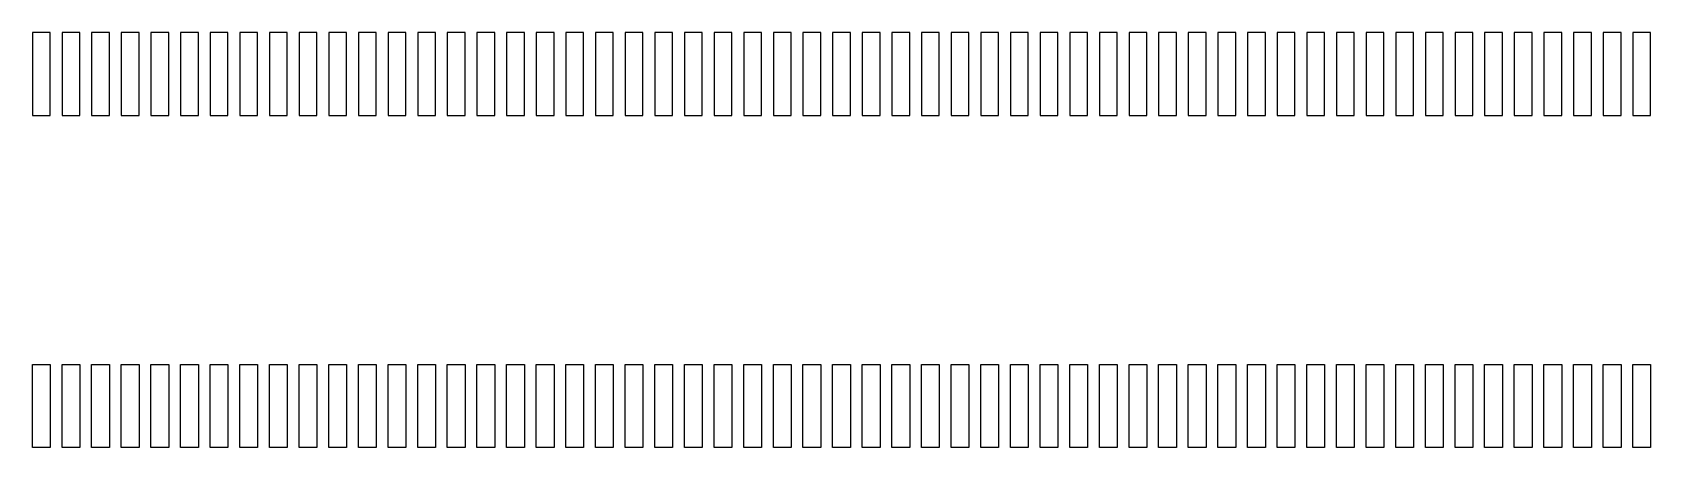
# Model space of a CAD drawing. Header units: millimetres. Extents: x 0 to 895, y 0 to 297.
# Drawn here: x 510.93 to 538.23, y 70.91 to 77.91 of the extents above; entities that cross this region are included whole.
import ezdxf

# ---------------------------------------------------------------- set-up
doc = ezdxf.new("R2010")
doc.units = ezdxf.units.MM

msp = doc.modelspace()

# ---------------------------------------------------------------- linework, layer by layer
for p, q in [((511.235, 77.914), (510.935, 77.914)), ((510.935, 77.914), (510.935, 76.514)), ((511.235, 76.514), (511.235, 77.914)), ((511.735, 77.914), (511.435, 77.914)), ((511.435, 77.914), (511.435, 76.514)), ((511.735, 76.514), (511.735, 77.914)), ((512.235, 77.914), (511.935, 77.914)), ((511.935, 77.914), (511.935, 76.514)), ((512.235, 76.514), (512.235, 77.914)), ((512.735, 77.914), (512.435, 77.914)), ((512.435, 77.914), (512.435, 76.514)), ((512.735, 76.514), (512.735, 77.914)), ((513.235, 77.914), (512.935, 77.914)), ((512.935, 77.914), (512.935, 76.514)), ((513.235, 76.514), (513.235, 77.914)), ((513.735, 77.914), (513.435, 77.914)), ((513.435, 77.914), (513.435, 76.514)), ((513.735, 76.514), (513.735, 77.914)), ((514.235, 77.914), (513.935, 77.914)), ((513.935, 77.914), (513.935, 76.514)), ((514.235, 76.514), (514.235, 77.914)), ((514.735, 77.914), (514.435, 77.914)), ((514.435, 77.914), (514.435, 76.514)), ((514.735, 76.514), (514.735, 77.914)), ((515.235, 77.914), (514.935, 77.914)), ((514.935, 77.914), (514.935, 76.514)), ((515.235, 76.514), (515.235, 77.914)), ((515.735, 77.914), (515.435, 77.914)), ((515.435, 77.914), (515.435, 76.514)), ((515.735, 76.514), (515.735, 77.914)), ((516.235, 77.914), (515.935, 77.914)), ((515.935, 77.914), (515.935, 76.514)), ((516.235, 76.514), (516.235, 77.914)), ((516.735, 77.914), (516.435, 77.914)), ((516.435, 77.914), (516.435, 76.514)), ((516.735, 76.514), (516.735, 77.914)), ((517.235, 77.914), (516.935, 77.914)), ((516.935, 77.914), (516.935, 76.514)), ((517.235, 76.514), (517.235, 77.914)), ((517.735, 77.914), (517.435, 77.914)), ((517.435, 77.914), (517.435, 76.514)), ((517.735, 76.514), (517.735, 77.914)), ((518.235, 77.914), (517.935, 77.914)), ((517.935, 77.914), (517.935, 76.514)), ((518.235, 76.514), (518.235, 77.914)), ((518.735, 77.914), (518.435, 77.914)), ((518.435, 77.914), (518.435, 76.514)), ((518.735, 76.514), (518.735, 77.914)), ((519.235, 77.914), (518.935, 77.914)), ((518.935, 77.914), (518.935, 76.514)), ((519.235, 76.514), (519.235, 77.914)), ((519.735, 77.914), (519.435, 77.914)), ((519.435, 77.914), (519.435, 76.514)), ((519.735, 76.514), (519.735, 77.914)), ((520.235, 77.914), (519.935, 77.914)), ((519.935, 77.914), (519.935, 76.514)), ((520.235, 76.514), (520.235, 77.914)), ((520.735, 77.914), (520.435, 77.914)), ((520.435, 77.914), (520.435, 76.514)), ((520.735, 76.514), (520.735, 77.914)), ((521.235, 77.914), (520.935, 77.914)), ((520.935, 77.914), (520.935, 76.514)), ((521.235, 76.514), (521.235, 77.914)), ((521.735, 77.914), (521.435, 77.914)), ((521.435, 77.914), (521.435, 76.514)), ((521.735, 76.514), (521.735, 77.914)), ((522.235, 77.914), (521.935, 77.914)), ((521.935, 77.914), (521.935, 76.514)), ((522.235, 76.514), (522.235, 77.914)), ((522.735, 77.914), (522.435, 77.914)), ((522.435, 77.914), (522.435, 76.514)), ((522.735, 76.514), (522.735, 77.914)), ((523.235, 77.914), (522.935, 77.914)), ((522.935, 77.914), (522.935, 76.514)), ((523.235, 76.514), (523.235, 77.914)), ((523.735, 77.914), (523.435, 77.914)), ((523.435, 77.914), (523.435, 76.514)), ((523.735, 76.514), (523.735, 77.914)), ((524.235, 77.914), (523.935, 77.914)), ((523.935, 77.914), (523.935, 76.514)), ((524.235, 76.514), (524.235, 77.914)), ((524.735, 77.914), (524.435, 77.914)), ((524.435, 77.914), (524.435, 76.514)), ((524.735, 76.514), (524.735, 77.914)), ((525.235, 77.914), (524.935, 77.914)), ((524.935, 77.914), (524.935, 76.514)), ((525.235, 76.514), (525.235, 77.914)), ((525.735, 77.914), (525.435, 77.914)), ((525.435, 77.914), (525.435, 76.514)), ((525.735, 76.514), (525.735, 77.914)), ((526.235, 77.914), (525.935, 77.914)), ((525.935, 77.914), (525.935, 76.514)), ((526.235, 76.514), (526.235, 77.914)), ((526.735, 77.914), (526.435, 77.914)), ((526.435, 77.914), (526.435, 76.514)), ((526.735, 76.514), (526.735, 77.914)), ((527.235, 77.914), (526.935, 77.914)), ((526.935, 77.914), (526.935, 76.514)), ((527.235, 76.514), (527.235, 77.914)), ((527.735, 77.914), (527.435, 77.914)), ((527.435, 77.914), (527.435, 76.514)), ((527.735, 76.514), (527.735, 77.914)), ((528.235, 77.914), (527.935, 77.914)), ((527.935, 77.914), (527.935, 76.514)), ((528.235, 76.514), (528.235, 77.914)), ((528.735, 77.914), (528.435, 77.914)), ((528.435, 77.914), (528.435, 76.514)), ((528.735, 76.514), (528.735, 77.914)), ((529.235, 77.914), (528.935, 77.914)), ((528.935, 77.914), (528.935, 76.514)), ((529.235, 76.514), (529.235, 77.914)), ((529.735, 77.914), (529.435, 77.914)), ((529.435, 77.914), (529.435, 76.514)), ((529.735, 76.514), (529.735, 77.914)), ((530.235, 77.914), (529.935, 77.914)), ((529.935, 77.914), (529.935, 76.514)), ((530.235, 76.514), (530.235, 77.914)), ((530.735, 77.914), (530.435, 77.914)), ((530.435, 77.914), (530.435, 76.514)), ((530.735, 76.514), (530.735, 77.914)), ((531.235, 77.914), (530.935, 77.914)), ((530.935, 77.914), (530.935, 76.514)), ((531.235, 76.514), (531.235, 77.914)), ((531.735, 77.914), (531.435, 77.914)), ((531.435, 77.914), (531.435, 76.514)), ((531.735, 76.514), (531.735, 77.914)), ((532.235, 77.914), (531.935, 77.914)), ((531.935, 77.914), (531.935, 76.514)), ((532.235, 76.514), (532.235, 77.914)), ((532.735, 77.914), (532.435, 77.914)), ((532.435, 77.914), (532.435, 76.514)), ((532.735, 76.514), (532.735, 77.914)), ((533.235, 77.914), (532.935, 77.914)), ((532.935, 77.914), (532.935, 76.514)), ((533.235, 76.514), (533.235, 77.914)), ((533.735, 77.914), (533.435, 77.914)), ((533.435, 77.914), (533.435, 76.514)), ((533.735, 76.514), (533.735, 77.914)), ((534.235, 77.914), (533.935, 77.914)), ((533.935, 77.914), (533.935, 76.514)), ((534.235, 76.514), (534.235, 77.914)), ((534.735, 77.914), (534.435, 77.914)), ((534.435, 77.914), (534.435, 76.514)), ((534.735, 76.514), (534.735, 77.914)), ((535.235, 77.914), (534.935, 77.914)), ((534.935, 77.914), (534.935, 76.514)), ((535.235, 76.514), (535.235, 77.914)), ((535.735, 77.914), (535.435, 77.914)), ((535.435, 77.914), (535.435, 76.514)), ((535.735, 76.514), (535.735, 77.914)), ((536.235, 77.914), (535.935, 77.914)), ((535.935, 77.914), (535.935, 76.514)), ((536.235, 76.514), (536.235, 77.914)), ((536.735, 77.914), (536.435, 77.914)), ((536.435, 77.914), (536.435, 76.514)), ((536.735, 76.514), (536.735, 77.914)), ((537.235, 77.914), (536.935, 77.914)), ((536.935, 77.914), (536.935, 76.514)), ((537.235, 76.514), (537.235, 77.914)), ((537.735, 77.914), (537.435, 77.914)), ((537.435, 77.914), (537.435, 76.514)), ((537.735, 76.514), (537.735, 77.914)), ((538.235, 77.914), (537.935, 77.914)), ((537.935, 77.914), (537.935, 76.514)), ((538.235, 76.514), (538.235, 77.914)), ((510.935, 76.514), (511.235, 76.514)), ((511.435, 76.514), (511.735, 76.514)), ((511.935, 76.514), (512.235, 76.514)), ((512.435, 76.514), (512.735, 76.514)), ((512.935, 76.514), (513.235, 76.514)), ((513.435, 76.514), (513.735, 76.514)), ((513.935, 76.514), (514.235, 76.514)), ((514.435, 76.514), (514.735, 76.514)), ((514.935, 76.514), (515.235, 76.514)), ((515.435, 76.514), (515.735, 76.514)), ((515.935, 76.514), (516.235, 76.514)), ((516.435, 76.514), (516.735, 76.514)), ((516.935, 76.514), (517.235, 76.514)), ((517.435, 76.514), (517.735, 76.514)), ((517.935, 76.514), (518.235, 76.514)), ((518.435, 76.514), (518.735, 76.514)), ((518.935, 76.514), (519.235, 76.514)), ((519.435, 76.514), (519.735, 76.514)), ((519.935, 76.514), (520.235, 76.514)), ((520.435, 76.514), (520.735, 76.514)), ((520.935, 76.514), (521.235, 76.514)), ((521.435, 76.514), (521.735, 76.514)), ((521.935, 76.514), (522.235, 76.514)), ((522.435, 76.514), (522.735, 76.514)), ((522.935, 76.514), (523.235, 76.514)), ((523.435, 76.514), (523.735, 76.514)), ((523.935, 76.514), (524.235, 76.514)), ((524.435, 76.514), (524.735, 76.514)), ((524.935, 76.514), (525.235, 76.514)), ((525.435, 76.514), (525.735, 76.514)), ((525.935, 76.514), (526.235, 76.514)), ((526.435, 76.514), (526.735, 76.514)), ((526.935, 76.514), (527.235, 76.514)), ((527.435, 76.514), (527.735, 76.514)), ((527.935, 76.514), (528.235, 76.514)), ((528.435, 76.514), (528.735, 76.514)), ((528.935, 76.514), (529.235, 76.514)), ((529.435, 76.514), (529.735, 76.514)), ((529.935, 76.514), (530.235, 76.514)), ((530.435, 76.514), (530.735, 76.514)), ((530.935, 76.514), (531.235, 76.514)), ((531.435, 76.514), (531.735, 76.514)), ((531.935, 76.514), (532.235, 76.514)), ((532.435, 76.514), (532.735, 76.514)), ((532.935, 76.514), (533.235, 76.514)), ((533.435, 76.514), (533.735, 76.514)), ((533.935, 76.514), (534.235, 76.514)), ((534.435, 76.514), (534.735, 76.514)), ((534.935, 76.514), (535.235, 76.514)), ((535.435, 76.514), (535.735, 76.514)), ((535.935, 76.514), (536.235, 76.514)), ((536.435, 76.514), (536.735, 76.514)), ((536.935, 76.514), (537.235, 76.514)), ((537.435, 76.514), (537.735, 76.514)), ((537.935, 76.514), (538.235, 76.514)), ((510.935, 70.914), (510.935, 72.314)), ((510.935, 72.314), (511.235, 72.314)), ((511.235, 72.314), (511.235, 70.914)), ((511.435, 70.914), (511.435, 72.314)), ((511.435, 72.314), (511.735, 72.314)), ((511.735, 72.314), (511.735, 70.914)), ((511.935, 70.914), (511.935, 72.314)), ((511.935, 72.314), (512.235, 72.314)), ((512.235, 72.314), (512.235, 70.914)), ((512.435, 70.914), (512.435, 72.314)), ((512.435, 72.314), (512.735, 72.314)), ((512.735, 72.314), (512.735, 70.914)), ((512.935, 70.914), (512.935, 72.314)), ((512.935, 72.314), (513.235, 72.314)), ((513.235, 72.314), (513.235, 70.914)), ((513.435, 70.914), (513.435, 72.314)), ((513.435, 72.314), (513.735, 72.314)), ((513.735, 72.314), (513.735, 70.914)), ((513.935, 70.914), (513.935, 72.314)), ((513.935, 72.314), (514.235, 72.314)), ((514.235, 72.314), (514.235, 70.914)), ((514.435, 70.914), (514.435, 72.314)), ((514.435, 72.314), (514.735, 72.314)), ((514.735, 72.314), (514.735, 70.914)), ((514.935, 70.914), (514.935, 72.314)), ((514.935, 72.314), (515.235, 72.314)), ((515.235, 72.314), (515.235, 70.914)), ((515.435, 70.914), (515.435, 72.314)), ((515.435, 72.314), (515.735, 72.314)), ((515.735, 72.314), (515.735, 70.914)), ((515.935, 70.914), (515.935, 72.314)), ((515.935, 72.314), (516.235, 72.314)), ((516.235, 72.314), (516.235, 70.914)), ((516.435, 70.914), (516.435, 72.314)), ((516.435, 72.314), (516.735, 72.314)), ((516.735, 72.314), (516.735, 70.914)), ((516.935, 70.914), (516.935, 72.314)), ((516.935, 72.314), (517.235, 72.314)), ((517.235, 72.314), (517.235, 70.914)), ((517.435, 70.914), (517.435, 72.314)), ((517.435, 72.314), (517.735, 72.314)), ((517.735, 72.314), (517.735, 70.914)), ((517.935, 70.914), (517.935, 72.314)), ((517.935, 72.314), (518.235, 72.314)), ((518.235, 72.314), (518.235, 70.914)), ((518.435, 70.914), (518.435, 72.314)), ((518.435, 72.314), (518.735, 72.314)), ((518.735, 72.314), (518.735, 70.914)), ((518.935, 70.914), (518.935, 72.314)), ((518.935, 72.314), (519.235, 72.314)), ((519.235, 72.314), (519.235, 70.914)), ((519.435, 70.914), (519.435, 72.314)), ((519.435, 72.314), (519.735, 72.314)), ((519.735, 72.314), (519.735, 70.914)), ((519.935, 70.914), (519.935, 72.314)), ((519.935, 72.314), (520.235, 72.314)), ((520.235, 72.314), (520.235, 70.914)), ((520.435, 70.914), (520.435, 72.314)), ((520.435, 72.314), (520.735, 72.314)), ((520.735, 72.314), (520.735, 70.914)), ((520.935, 70.914), (520.935, 72.314)), ((520.935, 72.314), (521.235, 72.314)), ((521.235, 72.314), (521.235, 70.914)), ((521.435, 70.914), (521.435, 72.314)), ((521.435, 72.314), (521.735, 72.314)), ((521.735, 72.314), (521.735, 70.914)), ((521.935, 70.914), (521.935, 72.314)), ((521.935, 72.314), (522.235, 72.314)), ((522.235, 72.314), (522.235, 70.914)), ((522.435, 70.914), (522.435, 72.314)), ((522.435, 72.314), (522.735, 72.314)), ((522.735, 72.314), (522.735, 70.914)), ((522.935, 70.914), (522.935, 72.314)), ((522.935, 72.314), (523.235, 72.314)), ((523.235, 72.314), (523.235, 70.914)), ((523.435, 70.914), (523.435, 72.314)), ((523.435, 72.314), (523.735, 72.314)), ((523.735, 72.314), (523.735, 70.914)), ((523.935, 70.914), (523.935, 72.314)), ((523.935, 72.314), (524.235, 72.314)), ((524.235, 72.314), (524.235, 70.914)), ((524.435, 70.914), (524.435, 72.314)), ((524.435, 72.314), (524.735, 72.314)), ((524.735, 72.314), (524.735, 70.914)), ((524.935, 70.914), (524.935, 72.314)), ((524.935, 72.314), (525.235, 72.314)), ((525.235, 72.314), (525.235, 70.914)), ((525.435, 70.914), (525.435, 72.314)), ((525.435, 72.314), (525.735, 72.314)), ((525.735, 72.314), (525.735, 70.914)), ((525.935, 70.914), (525.935, 72.314)), ((525.935, 72.314), (526.235, 72.314)), ((526.235, 72.314), (526.235, 70.914)), ((526.435, 70.914), (526.435, 72.314)), ((526.435, 72.314), (526.735, 72.314)), ((526.735, 72.314), (526.735, 70.914)), ((526.935, 70.914), (526.935, 72.314)), ((526.935, 72.314), (527.235, 72.314)), ((527.235, 72.314), (527.235, 70.914)), ((527.435, 70.914), (527.435, 72.314)), ((527.435, 72.314), (527.735, 72.314)), ((527.735, 72.314), (527.735, 70.914)), ((527.935, 70.914), (527.935, 72.314)), ((527.935, 72.314), (528.235, 72.314)), ((528.235, 72.314), (528.235, 70.914)), ((528.435, 70.914), (528.435, 72.314)), ((528.435, 72.314), (528.735, 72.314)), ((528.735, 72.314), (528.735, 70.914)), ((528.935, 70.914), (528.935, 72.314)), ((528.935, 72.314), (529.235, 72.314)), ((529.235, 72.314), (529.235, 70.914)), ((529.435, 70.914), (529.435, 72.314)), ((529.435, 72.314), (529.735, 72.314)), ((529.735, 72.314), (529.735, 70.914)), ((529.935, 70.914), (529.935, 72.314)), ((529.935, 72.314), (530.235, 72.314)), ((530.235, 72.314), (530.235, 70.914)), ((530.435, 70.914), (530.435, 72.314)), ((530.435, 72.314), (530.735, 72.314)), ((530.735, 72.314), (530.735, 70.914)), ((530.935, 70.914), (530.935, 72.314)), ((530.935, 72.314), (531.235, 72.314)), ((531.235, 72.314), (531.235, 70.914)), ((531.435, 70.914), (531.435, 72.314)), ((531.435, 72.314), (531.735, 72.314)), ((531.735, 72.314), (531.735, 70.914)), ((531.935, 70.914), (531.935, 72.314)), ((531.935, 72.314), (532.235, 72.314)), ((532.235, 72.314), (532.235, 70.914)), ((532.435, 70.914), (532.435, 72.314)), ((532.435, 72.314), (532.735, 72.314)), ((532.735, 72.314), (532.735, 70.914)), ((532.935, 70.914), (532.935, 72.314)), ((532.935, 72.314), (533.235, 72.314)), ((533.235, 72.314), (533.235, 70.914)), ((533.435, 70.914), (533.435, 72.314)), ((533.435, 72.314), (533.735, 72.314)), ((533.735, 72.314), (533.735, 70.914)), ((533.935, 70.914), (533.935, 72.314)), ((533.935, 72.314), (534.235, 72.314)), ((534.235, 72.314), (534.235, 70.914)), ((534.435, 70.914), (534.435, 72.314)), ((534.435, 72.314), (534.735, 72.314)), ((534.735, 72.314), (534.735, 70.914)), ((534.935, 70.914), (534.935, 72.314)), ((534.935, 72.314), (535.235, 72.314)), ((535.235, 72.314), (535.235, 70.914)), ((535.435, 70.914), (535.435, 72.314)), ((535.435, 72.314), (535.735, 72.314)), ((535.735, 72.314), (535.735, 70.914)), ((535.935, 70.914), (535.935, 72.314)), ((535.935, 72.314), (536.235, 72.314)), ((536.235, 72.314), (536.235, 70.914)), ((536.435, 70.914), (536.435, 72.314)), ((536.435, 72.314), (536.735, 72.314)), ((536.735, 72.314), (536.735, 70.914)), ((536.935, 70.914), (536.935, 72.314)), ((536.935, 72.314), (537.235, 72.314)), ((537.235, 72.314), (537.235, 70.914)), ((537.435, 70.914), (537.435, 72.314)), ((537.435, 72.314), (537.735, 72.314)), ((537.735, 72.314), (537.735, 70.914)), ((537.935, 70.914), (537.935, 72.314)), ((537.935, 72.314), (538.235, 72.314)), ((538.235, 72.314), (538.235, 70.914)), ((511.235, 70.914), (510.935, 70.914)), ((511.735, 70.914), (511.435, 70.914)), ((512.235, 70.914), (511.935, 70.914)), ((512.735, 70.914), (512.435, 70.914)), ((513.235, 70.914), (512.935, 70.914)), ((513.735, 70.914), (513.435, 70.914)), ((514.235, 70.914), (513.935, 70.914)), ((514.735, 70.914), (514.435, 70.914)), ((515.235, 70.914), (514.935, 70.914)), ((515.735, 70.914), (515.435, 70.914)), ((516.235, 70.914), (515.935, 70.914)), ((516.735, 70.914), (516.435, 70.914)), ((517.235, 70.914), (516.935, 70.914)), ((517.735, 70.914), (517.435, 70.914)), ((518.235, 70.914), (517.935, 70.914)), ((518.735, 70.914), (518.435, 70.914)), ((519.235, 70.914), (518.935, 70.914)), ((519.735, 70.914), (519.435, 70.914)), ((520.235, 70.914), (519.935, 70.914)), ((520.735, 70.914), (520.435, 70.914)), ((521.235, 70.914), (520.935, 70.914)), ((521.735, 70.914), (521.435, 70.914)), ((522.235, 70.914), (521.935, 70.914)), ((522.735, 70.914), (522.435, 70.914)), ((523.235, 70.914), (522.935, 70.914)), ((523.735, 70.914), (523.435, 70.914)), ((524.235, 70.914), (523.935, 70.914)), ((524.735, 70.914), (524.435, 70.914)), ((525.235, 70.914), (524.935, 70.914)), ((525.735, 70.914), (525.435, 70.914)), ((526.235, 70.914), (525.935, 70.914)), ((526.735, 70.914), (526.435, 70.914)), ((527.235, 70.914), (526.935, 70.914)), ((527.735, 70.914), (527.435, 70.914)), ((528.235, 70.914), (527.935, 70.914)), ((528.735, 70.914), (528.435, 70.914)), ((529.235, 70.914), (528.935, 70.914)), ((529.735, 70.914), (529.435, 70.914)), ((530.235, 70.914), (529.935, 70.914)), ((530.735, 70.914), (530.435, 70.914)), ((531.235, 70.914), (530.935, 70.914)), ((531.735, 70.914), (531.435, 70.914)), ((532.235, 70.914), (531.935, 70.914)), ((532.735, 70.914), (532.435, 70.914)), ((533.235, 70.914), (532.935, 70.914)), ((533.735, 70.914), (533.435, 70.914)), ((534.235, 70.914), (533.935, 70.914)), ((534.735, 70.914), (534.435, 70.914)), ((535.235, 70.914), (534.935, 70.914)), ((535.735, 70.914), (535.435, 70.914)), ((536.235, 70.914), (535.935, 70.914)), ((536.735, 70.914), (536.435, 70.914)), ((537.235, 70.914), (536.935, 70.914)), ((537.735, 70.914), (537.435, 70.914)), ((538.235, 70.914), (537.935, 70.914))]:
    msp.add_line(p, q)

doc.saveas('drawing.dxf')
